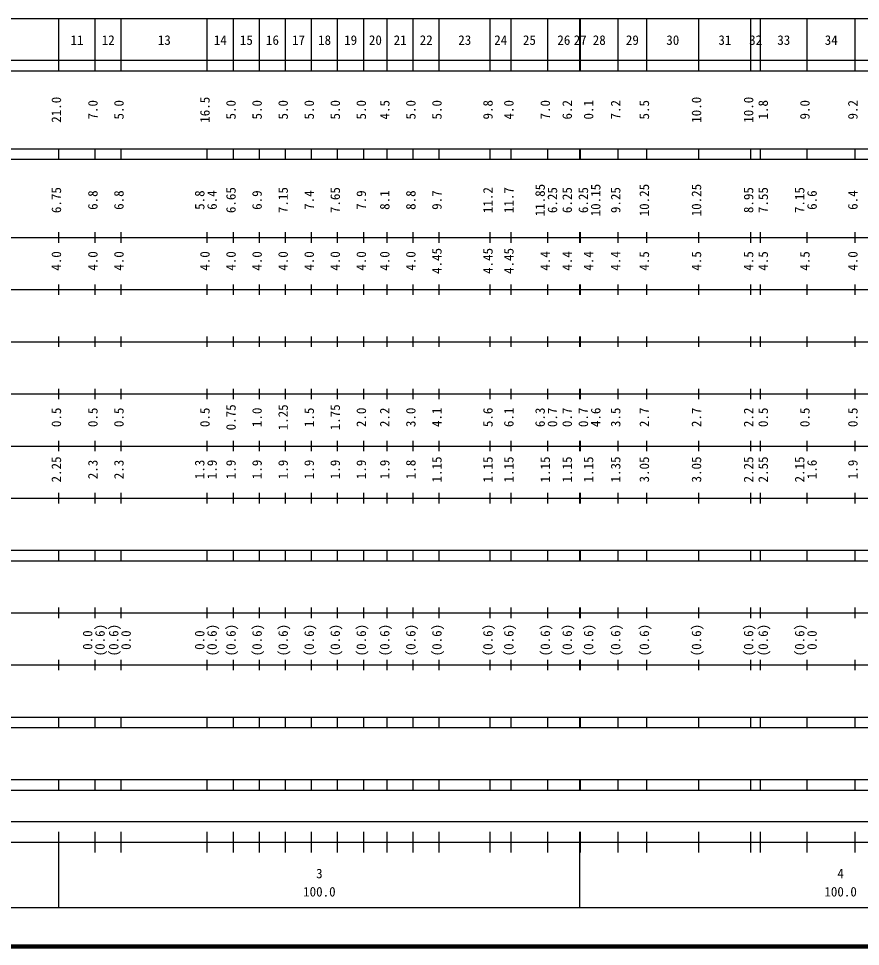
# Model space of a CAD drawing. Units: millimetres on the paper. Extents: x 40 to 680, y 20 to 380.
# Drawn here: x 260.3 to 421.8, y 20 to 198 of the extents above; entities that cross this region are included whole.
import ezdxf
from ezdxf.enums import TextEntityAlignment as Align

# ---------------------------------------------------------------- set-up
doc = ezdxf.new("R2010")
doc.units = ezdxf.units.MM
doc.layers.add('M-TTL', color=2, linetype='Continuous', lineweight=140)
doc.layers.add('M-TTL-BAND', color=7, linetype='Continuous', lineweight=25)
doc.styles.add('ＭＳ ゴシック', font='')
doc.styles.get('ＭＳ ゴシック').set_extended_font_data('MS Gothic')

msp = doc.modelspace()

# ---------------------------------------------------------------- linework, layer by layer
at = {"layer": 'M-TTL'}
msp.add_line((40, 20), (680, 20), dxfattribs=at)
at = {"layer": 'M-TTL-BAND'}
for p, q in [((68, 198), (579, 198)), ((268, 188), (268, 198)), ((275, 188), (275, 198)), ((280, 188), (280, 198)), ((296.5, 188), (296.5, 198)), ((301.5, 188), (301.5, 198)), ((306.5, 188), (306.5, 198)), ((311.5, 188), (311.5, 198)), ((316.5, 188), (316.5, 198)), ((321.5, 188), (321.5, 198)), ((326.5, 188), (326.5, 198)), ((331, 188), (331, 198)), ((336, 188), (336, 198)), ((341, 188), (341, 198)), ((350.8, 188), (350.8, 198)), ((354.8, 188), (354.8, 198)), ((361.8, 188), (361.8, 198)), ((368, 188), (368, 198)), ((368.1, 188), (368.1, 198)), ((375.3, 188), (375.3, 198)), ((380.8, 188), (380.8, 198)), ((390.8, 188), (390.8, 198)), ((400.8, 188), (400.8, 198)), ((402.6, 188), (402.6, 198)), ((411.6, 188), (411.6, 198)), ((420.8, 188), (420.8, 198)), ((40, 190), (579, 190)), ((40, 188), (579, 188)), ((40, 173), (579, 173)), ((268, 171), (268, 173)), ((275, 171), (275, 173)), ((280, 171), (280, 173)), ((296.5, 171), (296.5, 173)), ((301.5, 171), (301.5, 173)), ((306.5, 171), (306.5, 173)), ((311.5, 171), (311.5, 173)), ((316.5, 171), (316.5, 173)), ((321.5, 171), (321.5, 173)), ((326.5, 171), (326.5, 173)), ((331, 171), (331, 173)), ((336, 171), (336, 173)), ((341, 171), (341, 173)), ((350.8, 171), (350.8, 173)), ((354.8, 171), (354.8, 173)), ((361.8, 171), (361.8, 173)), ((368, 171), (368, 173)), ((368.1, 171), (368.1, 173)), ((375.3, 171), (375.3, 173)), ((380.8, 171), (380.8, 173)), ((390.8, 171), (390.8, 173)), ((400.8, 171), (400.8, 173)), ((402.6, 171), (402.6, 173)), ((411.6, 171), (411.6, 173)), ((420.8, 171), (420.8, 173)), ((40, 171), (579, 171)), ((268, 155), (268, 157)), ((275, 155), (275, 157)), ((280, 155), (280, 157)), ((296.5, 155), (296.5, 157)), ((301.5, 155), (301.5, 157)), ((306.5, 155), (306.5, 157)), ((311.5, 155), (311.5, 157)), ((316.5, 155), (316.5, 157)), ((321.5, 155), (321.5, 157)), ((326.5, 155), (326.5, 157)), ((331, 155), (331, 157)), ((336, 155), (336, 157)), ((341, 155), (341, 157)), ((350.8, 155), (350.8, 157)), ((354.8, 155), (354.8, 157)), ((361.8, 155), (361.8, 157)), ((368, 155), (368, 157)), ((368.1, 155), (368.1, 157)), ((375.3, 155), (375.3, 157)), ((380.8, 155), (380.8, 157)), ((390.8, 155), (390.8, 157)), ((400.8, 155), (400.8, 157)), ((402.6, 155), (402.6, 157)), ((411.6, 155), (411.6, 157)), ((420.8, 155), (420.8, 157)), ((40, 156), (579, 156)), ((46, 146), (579, 146)), ((268, 145), (268, 147)), ((275, 145), (275, 147)), ((280, 145), (280, 147)), ((296.5, 145), (296.5, 147)), ((301.5, 145), (301.5, 147)), ((306.5, 145), (306.5, 147)), ((311.5, 145), (311.5, 147)), ((316.5, 145), (316.5, 147)), ((321.5, 145), (321.5, 147)), ((326.5, 145), (326.5, 147)), ((331, 145), (331, 147)), ((336, 145), (336, 147)), ((341, 145), (341, 147)), ((350.8, 145), (350.8, 147)), ((354.8, 145), (354.8, 147)), ((361.8, 145), (361.8, 147)), ((368, 145), (368, 147)), ((368.1, 145), (368.1, 147)), ((375.3, 145), (375.3, 147)), ((380.8, 145), (380.8, 147)), ((390.8, 145), (390.8, 147)), ((400.8, 145), (400.8, 147)), ((402.6, 145), (402.6, 147)), ((411.6, 145), (411.6, 147)), ((420.8, 145), (420.8, 147)), ((52, 136), (579, 136)), ((268, 135), (268, 137)), ((275, 135), (275, 137)), ((280, 135), (280, 137)), ((296.5, 135), (296.5, 137)), ((301.5, 135), (301.5, 137)), ((306.5, 135), (306.5, 137)), ((311.5, 135), (311.5, 137)), ((316.5, 135), (316.5, 137)), ((321.5, 135), (321.5, 137)), ((326.5, 135), (326.5, 137)), ((331, 135), (331, 137)), ((336, 135), (336, 137)), ((341, 135), (341, 137)), ((350.8, 135), (350.8, 137)), ((354.8, 135), (354.8, 137)), ((361.8, 135), (361.8, 137)), ((368, 135), (368, 137)), ((368.1, 135), (368.1, 137)), ((375.3, 135), (375.3, 137)), ((380.8, 135), (380.8, 137)), ((390.8, 135), (390.8, 137)), ((400.8, 135), (400.8, 137)), ((402.6, 135), (402.6, 137)), ((411.6, 135), (411.6, 137)), ((420.8, 135), (420.8, 137)), ((268, 125), (268, 127)), ((275, 125), (275, 127)), ((280, 125), (280, 127)), ((296.5, 125), (296.5, 127)), ((301.5, 125), (301.5, 127)), ((306.5, 125), (306.5, 127)), ((311.5, 125), (311.5, 127)), ((316.5, 125), (316.5, 127)), ((321.5, 125), (321.5, 127)), ((326.5, 125), (326.5, 127)), ((331, 125), (331, 127)), ((336, 125), (336, 127)), ((341, 125), (341, 127)), ((350.8, 125), (350.8, 127)), ((354.8, 125), (354.8, 127)), ((361.8, 125), (361.8, 127)), ((368, 125), (368, 127)), ((368.1, 125), (368.1, 127)), ((375.3, 125), (375.3, 127)), ((380.8, 125), (380.8, 127)), ((390.8, 125), (390.8, 127)), ((400.8, 125), (400.8, 127)), ((402.6, 125), (402.6, 127)), ((411.6, 125), (411.6, 127)), ((420.8, 125), (420.8, 127)), ((46, 126), (579, 126)), ((52, 116), (579, 116)), ((268, 115), (268, 117)), ((275, 115), (275, 117)), ((280, 115), (280, 117)), ((296.5, 115), (296.5, 117)), ((301.5, 115), (301.5, 117)), ((306.5, 115), (306.5, 117)), ((311.5, 115), (311.5, 117)), ((316.5, 115), (316.5, 117)), ((321.5, 115), (321.5, 117)), ((326.5, 115), (326.5, 117)), ((331, 115), (331, 117)), ((336, 115), (336, 117)), ((341, 115), (341, 117)), ((350.8, 115), (350.8, 117)), ((354.8, 115), (354.8, 117)), ((361.8, 115), (361.8, 117)), ((368, 115), (368, 117)), ((368.1, 115), (368.1, 117)), ((375.3, 115), (375.3, 117)), ((380.8, 115), (380.8, 117)), ((390.8, 115), (390.8, 117)), ((400.8, 115), (400.8, 117)), ((402.6, 115), (402.6, 117)), ((411.6, 115), (411.6, 117)), ((420.8, 115), (420.8, 117)), ((268, 105), (268, 107)), ((275, 105), (275, 107)), ((280, 105), (280, 107)), ((296.5, 105), (296.5, 107)), ((301.5, 105), (301.5, 107)), ((306.5, 105), (306.5, 107)), ((311.5, 105), (311.5, 107)), ((316.5, 105), (316.5, 107)), ((321.5, 105), (321.5, 107)), ((326.5, 105), (326.5, 107)), ((331, 105), (331, 107)), ((336, 105), (336, 107)), ((341, 105), (341, 107)), ((350.8, 105), (350.8, 107)), ((354.8, 105), (354.8, 107)), ((361.8, 105), (361.8, 107)), ((368, 105), (368, 107)), ((368.1, 105), (368.1, 107)), ((375.3, 105), (375.3, 107)), ((380.8, 105), (380.8, 107)), ((390.8, 105), (390.8, 107)), ((400.8, 105), (400.8, 107)), ((402.6, 105), (402.6, 107)), ((411.6, 105), (411.6, 107)), ((420.8, 105), (420.8, 107)), ((46, 106), (579, 106)), ((40, 96), (579, 96)), ((268, 94), (268, 96)), ((275, 94), (275, 96)), ((280, 94), (280, 96)), ((296.5, 94), (296.5, 96)), ((301.5, 94), (301.5, 96)), ((306.5, 94), (306.5, 96)), ((311.5, 94), (311.5, 96)), ((316.5, 94), (316.5, 96)), ((321.5, 94), (321.5, 96)), ((326.5, 94), (326.5, 96)), ((331, 94), (331, 96)), ((336, 94), (336, 96)), ((341, 94), (341, 96)), ((350.8, 94), (350.8, 96)), ((354.8, 94), (354.8, 96)), ((361.8, 94), (361.8, 96)), ((368, 94), (368, 96)), ((368.1, 94), (368.1, 96)), ((375.3, 94), (375.3, 96)), ((380.8, 94), (380.8, 96)), ((390.8, 94), (390.8, 96)), ((400.8, 94), (400.8, 96)), ((402.6, 94), (402.6, 96)), ((411.6, 94), (411.6, 96)), ((420.8, 94), (420.8, 96)), ((40, 94), (579, 94)), ((49, 84), (579, 84)), ((268, 83), (268, 85)), ((275, 83), (275, 85)), ((280, 83), (280, 85)), ((296.5, 83), (296.5, 85)), ((301.5, 83), (301.5, 85)), ((306.5, 83), (306.5, 85)), ((311.5, 83), (311.5, 85)), ((316.5, 83), (316.5, 85)), ((321.5, 83), (321.5, 85)), ((326.5, 83), (326.5, 85)), ((331, 83), (331, 85)), ((336, 83), (336, 85)), ((341, 83), (341, 85)), ((350.8, 83), (350.8, 85)), ((354.8, 83), (354.8, 85)), ((361.8, 83), (361.8, 85)), ((368, 83), (368, 85)), ((368.1, 83), (368.1, 85)), ((375.3, 83), (375.3, 85)), ((380.8, 83), (380.8, 85)), ((390.8, 83), (390.8, 85)), ((400.8, 83), (400.8, 85)), ((402.6, 83), (402.6, 85)), ((411.6, 83), (411.6, 85)), ((420.8, 83), (420.8, 85)), ((268, 73), (268, 75)), ((275, 73), (275, 75)), ((280, 73), (280, 75)), ((296.5, 73), (296.5, 75)), ((301.5, 73), (301.5, 75)), ((306.5, 73), (306.5, 75)), ((311.5, 73), (311.5, 75)), ((316.5, 73), (316.5, 75)), ((321.5, 73), (321.5, 75)), ((326.5, 73), (326.5, 75)), ((331, 73), (331, 75)), ((336, 73), (336, 75)), ((341, 73), (341, 75)), ((350.8, 73), (350.8, 75)), ((354.8, 73), (354.8, 75)), ((361.8, 73), (361.8, 75)), ((368, 73), (368, 75)), ((368.1, 73), (368.1, 75)), ((375.3, 73), (375.3, 75)), ((380.8, 73), (380.8, 75)), ((390.8, 73), (390.8, 75)), ((400.8, 73), (400.8, 75)), ((402.6, 73), (402.6, 75)), ((411.6, 73), (411.6, 75)), ((420.8, 73), (420.8, 75)), ((40, 74), (579, 74)), ((40, 64), (579, 64)), ((268, 62), (268, 64)), ((275, 62), (275, 64)), ((280, 62), (280, 64)), ((296.5, 62), (296.5, 64)), ((301.5, 62), (301.5, 64)), ((306.5, 62), (306.5, 64)), ((311.5, 62), (311.5, 64)), ((316.5, 62), (316.5, 64)), ((321.5, 62), (321.5, 64)), ((326.5, 62), (326.5, 64)), ((331, 62), (331, 64)), ((336, 62), (336, 64)), ((341, 62), (341, 64)), ((350.8, 62), (350.8, 64)), ((354.8, 62), (354.8, 64)), ((361.8, 62), (361.8, 64)), ((368, 62), (368, 64)), ((368.1, 62), (368.1, 64)), ((375.3, 62), (375.3, 64)), ((380.8, 62), (380.8, 64)), ((390.8, 62), (390.8, 64)), ((400.8, 62), (400.8, 64)), ((402.6, 62), (402.6, 64)), ((411.6, 62), (411.6, 64)), ((420.8, 62), (420.8, 64)), ((40, 62), (579, 62)), ((40, 52), (579, 52)), ((268, 50), (268, 52)), ((275, 50), (275, 52)), ((280, 50), (280, 52)), ((296.5, 50), (296.5, 52)), ((301.5, 50), (301.5, 52)), ((306.5, 50), (306.5, 52)), ((311.5, 50), (311.5, 52)), ((316.5, 50), (316.5, 52)), ((321.5, 50), (321.5, 52)), ((326.5, 50), (326.5, 52)), ((331, 50), (331, 52)), ((336, 50), (336, 52)), ((341, 50), (341, 52)), ((350.8, 50), (350.8, 52)), ((354.8, 50), (354.8, 52)), ((361.8, 50), (361.8, 52)), ((368, 50), (368, 52)), ((368.1, 50), (368.1, 52)), ((375.3, 50), (375.3, 52)), ((380.8, 50), (380.8, 52)), ((390.8, 50), (390.8, 52)), ((400.8, 50), (400.8, 52)), ((402.6, 50), (402.6, 52)), ((411.6, 50), (411.6, 52)), ((420.8, 50), (420.8, 52)), ((40, 50), (579, 50)), ((71, 44), (580, 44)), ((268, 27.5), (268, 42)), ((275, 38), (275, 42)), ((280, 38), (280, 42)), ((296.5, 38), (296.5, 42)), ((301.5, 38), (301.5, 42)), ((306.5, 38), (306.5, 42)), ((311.5, 38), (311.5, 42)), ((316.5, 38), (316.5, 42)), ((321.5, 38), (321.5, 42)), ((326.5, 38), (326.5, 42)), ((331, 38), (331, 42)), ((336, 38), (336, 42)), ((341, 38), (341, 42)), ((350.8, 38), (350.8, 42)), ((354.8, 38), (354.8, 42)), ((361.8, 38), (361.8, 42)), ((368, 27.5), (368, 42)), ((368.1, 38), (368.1, 42)), ((375.3, 38), (375.3, 42)), ((380.8, 38), (380.8, 42)), ((390.8, 38), (390.8, 42)), ((400.8, 38), (400.8, 42)), ((402.6, 38), (402.6, 42)), ((411.6, 38), (411.6, 42)), ((420.8, 38), (420.8, 42)), ((40, 40), (579, 40)), ((68, 27.5), (579, 27.5))]:
    msp.add_line(p, q, dxfattribs=at)

# ---------------------------------------------------------------- texts
at = {"layer": 'M-TTL-BAND', "style": 'ＭＳ ゴシック'}
for s, p in [('11', (271.5, 192.405)), ('12', (277.5, 192.405)), ('13', (288.25, 192.405)), ('14', (299, 192.405)), ('15', (304, 192.405)), ('16', (309, 192.405)), ('17', (314, 192.405)), ('18', (319, 192.405)), ('19', (324, 192.405)), ('20', (328.75, 192.405)), ('21', (333.5, 192.405)), ('22', (338.5, 192.405)), ('23', (345.9, 192.405)), ('24', (352.8, 192.405)), ('25', (358.3, 192.405)), ('26', (364.9, 192.405)), ('27', (368.05, 192.405)), ('28', (371.7, 192.405)), ('29', (378.05, 192.405)), ('30', (385.8, 192.405)), ('31', (395.8, 192.405)), ('32', (401.7, 192.405)), ('33', (407.1, 192.405)), ('34', (416.2, 192.405)), ('3', (318, 32.523)), ('4', (418, 32.523)), ('100.0', (318, 29.033)), ('100.0', (418, 29.033))]:
    msp.add_text(s, height=1.833, dxfattribs=at).set_placement(p, align=Align.BOTTOM_CENTER)
for s, p in [('21.0', (269, 180.5)), ('7.0', (276, 180.5)), ('5.0', (281, 180.5)), ('16.5', (297.5, 180.5)), ('5.0', (302.5, 180.5)), ('5.0', (307.5, 180.5)), ('5.0', (312.5, 180.5)), ('5.0', (317.5, 180.5)), ('5.0', (322.5, 180.5)), ('5.0', (327.5, 180.5)), ('4.5', (332, 180.5)), ('5.0', (337, 180.5)), ('5.0', (342, 180.5)), ('9.8', (351.8, 180.5)), ('4.0', (355.8, 180.5)), ('7.0', (362.8, 180.5)), ('6.2', (367, 180.5)), ('0.1', (371.1, 180.5)), ('7.2', (376.3, 180.5)), ('5.5', (381.8, 180.5)), ('10.0', (391.8, 180.5)), ('10.0', (401.8, 180.5)), ('1.8', (404.6, 180.5)), ('9.0', (412.6, 180.5)), ('9.2', (421.8, 180.5)), ('11.2', (351.8, 163.174)), ('11.85', (361.8, 163.174)), ('10.15', (372.47, 163.174)), ('10.25', (381.8, 163.174)), ('10.25', (391.8, 163.174)), ('6.75', (269, 163.174)), ('6.8', (276, 163.174)), ('6.8', (281, 163.174)), ('5.8', (296.5, 163.174)), ('6.4', (298.87, 163.174)), ('6.65', (302.5, 163.174)), ('6.9', (307.5, 163.174)), ('7.15', (312.5, 163.174)), ('7.4', (317.5, 163.174)), ('7.65', (322.5, 163.174)), ('7.9', (327.5, 163.174)), ('8.1', (332, 163.174)), ('8.8', (337, 163.174)), ('9.7', (342, 163.174)), ('11.7', (355.8, 163.174)), ('6.25', (364.17, 163.174)), ('6.25', (367, 163.174)), ('6.25', (370.1, 163.174)), ('9.25', (376.3, 163.174)), ('8.95', (401.8, 163.174)), ('7.55', (404.6, 163.174)), ('7.15', (411.6, 163.174)), ('6.6', (413.97, 163.174)), ('6.4', (421.8, 163.174)), ('4.0', (269, 151.5)), ('4.0', (276, 151.5)), ('4.0', (281, 151.5)), ('4.0', (297.5, 151.5)), ('4.0', (302.5, 151.5)), ('4.0', (307.5, 151.5)), ('4.0', (312.5, 151.5)), ('4.0', (317.5, 151.5)), ('4.0', (322.5, 151.5)), ('4.0', (327.5, 151.5)), ('4.0', (332, 151.5)), ('4.0', (337, 151.5)), ('4.45', (342, 151.5)), ('4.45', (351.8, 151.5)), ('4.45', (355.8, 151.5)), ('4.4', (362.8, 151.5)), ('4.4', (367, 151.5)), ('4.4', (371.1, 151.5)), ('4.4', (376.3, 151.5)), ('4.5', (381.8, 151.5)), ('4.5', (391.8, 151.5)), ('4.5', (401.8, 151.5)), ('4.5', (404.6, 151.5)), ('4.5', (412.6, 151.5)), ('4.0', (421.8, 151.5)), ('0.5', (269, 121.5)), ('0.5', (276, 121.5)), ('0.5', (281, 121.5)), ('0.5', (297.5, 121.5)), ('0.75', (302.5, 121.5)), ('1.0', (307.5, 121.5)), ('1.25', (312.5, 121.5)), ('1.5', (317.5, 121.5)), ('1.75', (322.5, 121.5)), ('2.0', (327.5, 121.5)), ('2.2', (332, 121.5)), ('3.0', (337, 121.5)), ('4.1', (342, 121.5)), ('5.6', (351.8, 121.5)), ('6.1', (355.8, 121.5)), ('6.3', (361.8, 121.5)), ('0.7', (364.17, 121.5)), ('0.7', (367, 121.5)), ('0.7', (370.1, 121.5)), ('4.6', (372.47, 121.5)), ('3.5', (376.3, 121.5)), ('2.7', (381.8, 121.5)), ('2.7', (391.8, 121.5)), ('2.2', (401.8, 121.5)), ('0.5', (404.6, 121.5)), ('0.5', (412.6, 121.5)), ('0.5', (421.8, 121.5)), ('2.25', (269, 111.5)), ('2.3', (276, 111.5)), ('2.3', (281, 111.5)), ('1.3', (296.5, 111.5)), ('1.9', (298.87, 111.5)), ('1.9', (302.5, 111.5)), ('1.9', (307.5, 111.5)), ('1.9', (312.5, 111.5)), ('1.9', (317.5, 111.5)), ('1.9', (322.5, 111.5)), ('1.9', (327.5, 111.5)), ('1.9', (332, 111.5)), ('1.8', (337, 111.5)), ('1.15', (342, 111.5)), ('1.15', (351.8, 111.5)), ('1.15', (355.8, 111.5)), ('1.15', (362.8, 111.5)), ('1.15', (367, 111.5)), ('1.15', (371.1, 111.5)), ('1.35', (376.3, 111.5)), ('3.05', (381.8, 111.5)), ('3.05', (391.8, 111.5)), ('2.25', (401.8, 111.5)), ('2.55', (404.6, 111.5)), ('2.15', (411.6, 111.5)), ('1.6', (413.97, 111.5)), ('1.9', (421.8, 111.5)), ('0.0', (275, 78.764)), ('(0.6)', (277.37, 78.764)), ('(0.6)', (280, 78.764)), ('0.0', (282.37, 78.764)), ('0.0', (296.5, 78.764)), ('(0.6)', (298.87, 78.764)), ('(0.6)', (302.5, 78.764)), ('(0.6)', (307.5, 78.764)), ('(0.6)', (312.5, 78.764)), ('(0.6)', (317.5, 78.764)), ('(0.6)', (322.5, 78.764)), ('(0.6)', (327.5, 78.764)), ('(0.6)', (332, 78.764)), ('(0.6)', (337, 78.764)), ('(0.6)', (342, 78.764)), ('(0.6)', (351.8, 78.764)), ('(0.6)', (355.8, 78.764)), ('(0.6)', (362.8, 78.764)), ('(0.6)', (367, 78.764)), ('(0.6)', (371.1, 78.764)), ('(0.6)', (376.3, 78.764)), ('(0.6)', (381.8, 78.764)), ('(0.6)', (391.8, 78.764)), ('(0.6)', (401.8, 78.764)), ('(0.6)', (404.6, 78.764)), ('(0.6)', (411.6, 78.764)), ('0.0', (413.97, 78.764))]:
    msp.add_text(s, height=1.833, rotation=90, dxfattribs=at).set_placement(p, align=Align.BOTTOM_CENTER)

doc.saveas('drawing.dxf')
